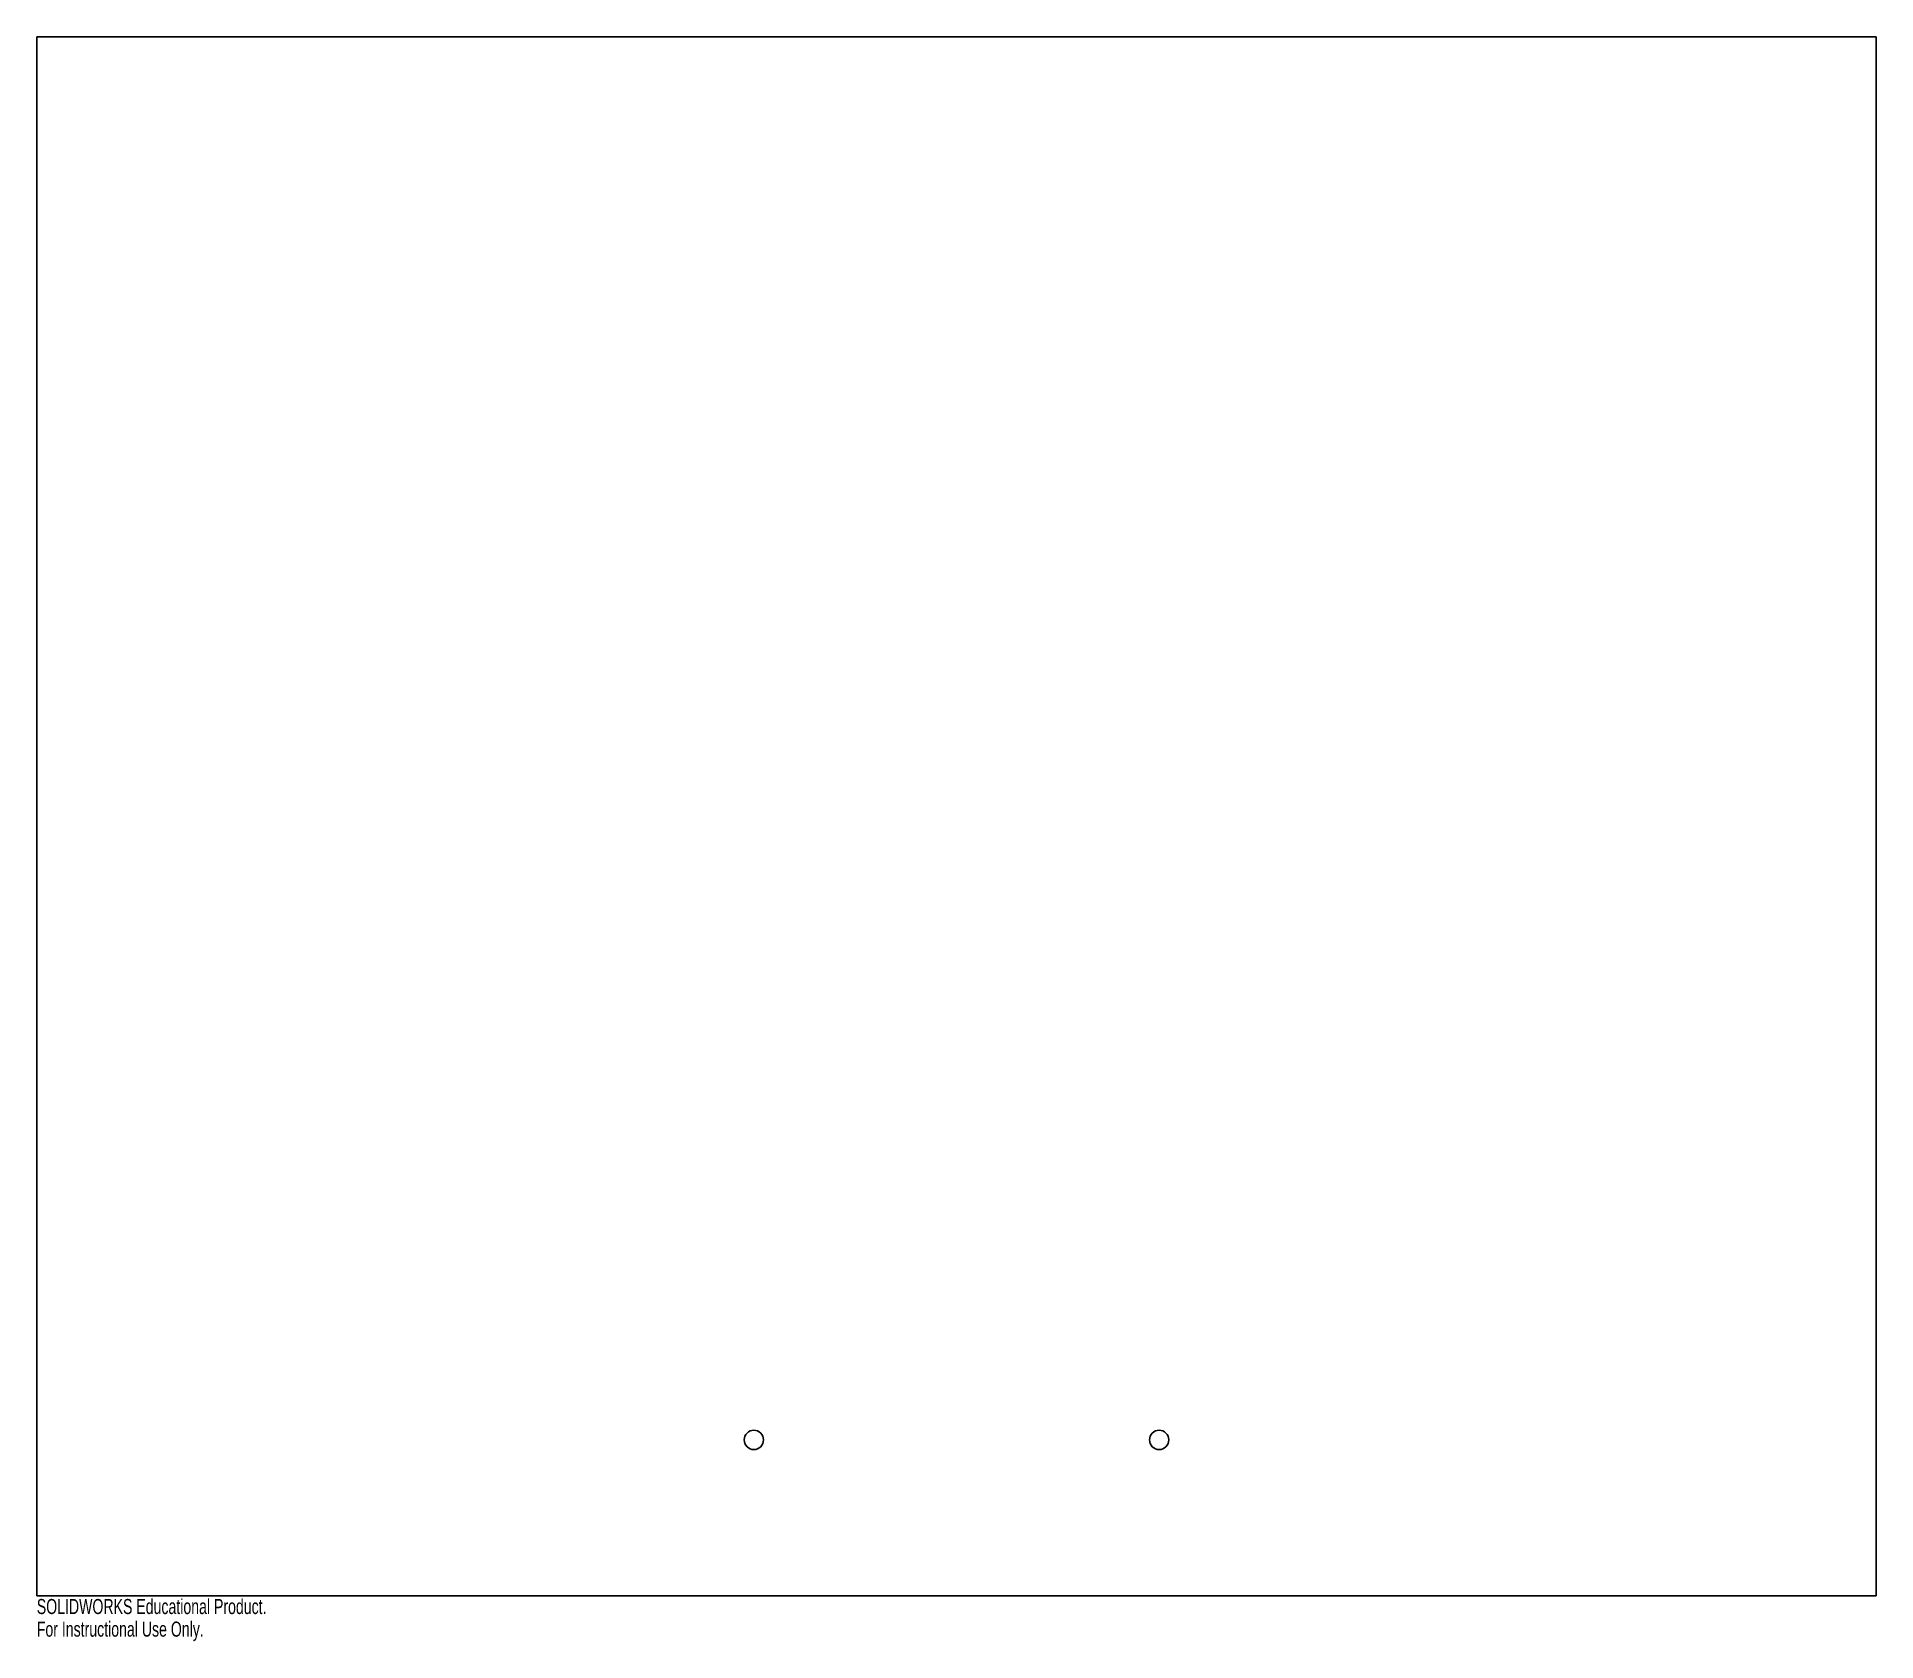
# Model space of a CAD drawing. Header units: millimetres. Extents: x 0 to 590, y -515 to 0.
import ezdxf

# ---------------------------------------------------------------- set-up
doc = ezdxf.new("R2010")
doc.units = ezdxf.units.MM
doc.styles.add('SLDTEXTSTYLE0', font='TXT', dxfattribs={"width": 0.7})

msp = doc.modelspace()

# ---------------------------------------------------------------- linework, layer by layer
at = {"color": 7, "linetype": 'Continuous', "lineweight": 25}
for p, q in [((590, 0), (0, 0)), ((0, 0), (0, -500)), ((590, -500), (590, 0)), ((0, -500), (590, -500))]:
    msp.add_line(p, q, dxfattribs=at)
for centre in [(230, -450), (360, -450)]:
    msp.add_circle(centre, 3.1, dxfattribs=at)

# ---------------------------------------------------------------- texts
at = {"color": 7, "linetype": 'Continuous', "char_height": 4.8336, "attachment_point": 1, "style": 'SLDTEXTSTYLE0'}
for s, insert in [('SOLIDWORKS Educational Product.', (0, -501.02)), ('For Instructional Use Only.', (0, -508.27))]:
    msp.add_mtext(s, dxfattribs=dict(at, insert=insert))

doc.saveas('drawing.dxf')
